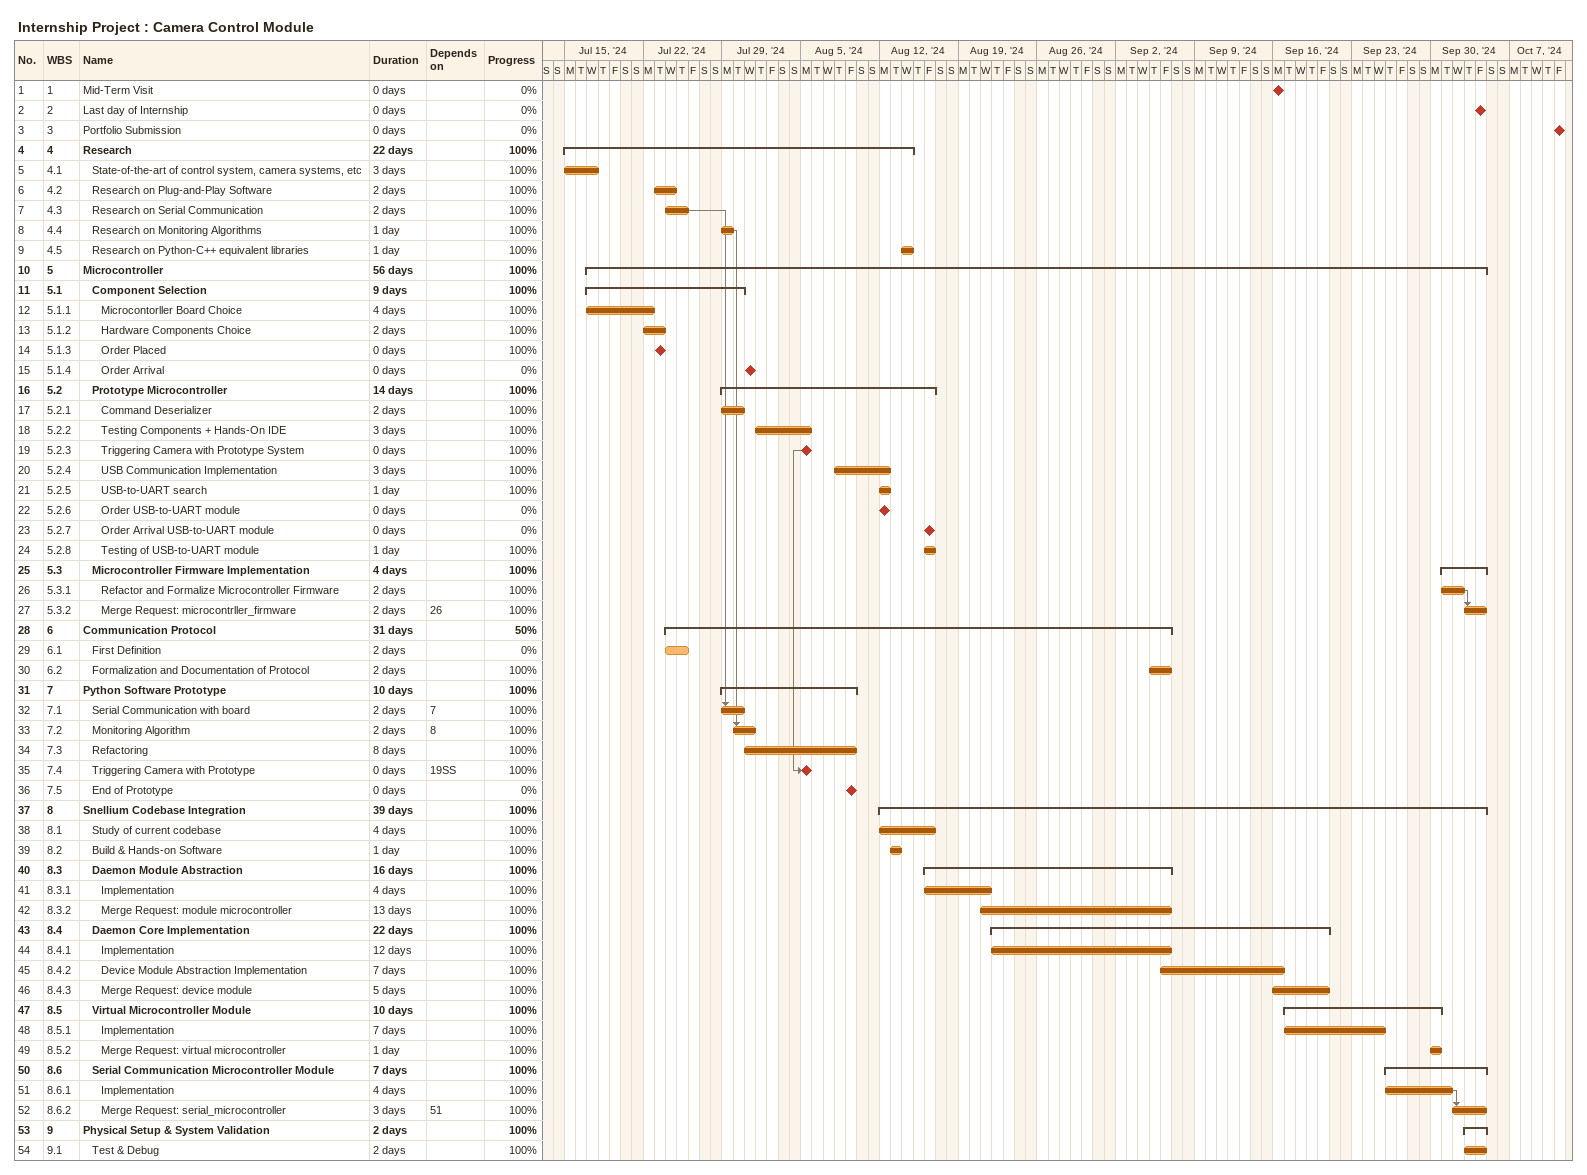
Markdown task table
Internship Project : Camera Control Module

| ID | WBS | Task | Duration | Start | Finish | Predecessors | % complete |
|---|---|---|---|---|---|---|---|
| 1 | 1 | Mid-Term Visit | 0d | 2024-09-16 | 2024-09-16 |  | 0 |
| 2 | 2 | Last day of Internship | 0d | 2024-10-04 | 2024-10-04 |  | 0 |
| 3 | 3 | Portfolio Submission | 0d | 2024-10-11 | 2024-10-11 |  | 0 |
| 4 | 4 | **Research** | 22d | 2024-07-15 | 2024-08-14 |  | 100 |
| 5 | 4.1 | State-of-the-art of control system, camera systems, etc | 3d | 2024-07-15 | 2024-07-17 |  | 100 |
| 6 | 4.2 | Research on Plug-and-Play Software | 2d | 2024-07-23 | 2024-07-24 |  | 100 |
| 7 | 4.3 | Research on Serial Communication | 2d | 2024-07-24 | 2024-07-25 |  | 100 |
| 8 | 4.4 | Research on Monitoring Algorithms | 1d | 2024-07-29 | 2024-07-29 |  | 100 |
| 9 | 4.5 | Research on Python-C++ equivalent libraries | 1d | 2024-08-14 | 2024-08-14 |  | 100 |
| 10 | 5 | **Microcontroller** | 56d | 2024-07-17 | 2024-10-04 |  | 100 |
| 11 | 5.1 | **Component Selection** | 9d | 2024-07-17 | 2024-07-30 |  | 100 |
| 12 | 5.1.1 | Microcontorller Board Choice | 4d | 2024-07-17 | 2024-07-22 |  | 100 |
| 13 | 5.1.2 | Hardware Components Choice | 2d | 2024-07-22 | 2024-07-23 |  | 100 |
| 14 | 5.1.3 | Order Placed | 0d | 2024-07-23 | 2024-07-23 |  | 100 |
| 15 | 5.1.4 | Order Arrival | 0d | 2024-07-31 | 2024-07-31 |  | 0 |
| 16 | 5.2 | **Prototype Microcontroller** | 14d | 2024-07-29 | 2024-08-16 |  | 100 |
| 17 | 5.2.1 | Command Deserializer | 2d | 2024-07-29 | 2024-07-30 |  | 100 |
| 18 | 5.2.2 | Testing Components + Hands-On IDE | 3d | 2024-08-01 | 2024-08-05 |  | 100 |
| 19 | 5.2.3 | Triggering Camera with Prototype System | 0d | 2024-08-05 | 2024-08-05 |  | 100 |
| 20 | 5.2.4 | USB Communication Implementation | 3d | 2024-08-08 | 2024-08-12 |  | 100 |
| 21 | 5.2.5 | USB-to-UART search | 1d | 2024-08-12 | 2024-08-12 |  | 100 |
| 22 | 5.2.6 | Order USB-to-UART module | 0d | 2024-08-12 | 2024-08-12 |  | 0 |
| 23 | 5.2.7 | Order Arrival USB-to-UART module | 0d | 2024-08-16 | 2024-08-16 |  | 0 |
| 24 | 5.2.8 | Testing of USB-to-UART module | 1d | 2024-08-16 | 2024-08-16 |  | 100 |
| 25 | 5.3 | **Microcontroller Firmware Implementation** | 4d | 2024-10-01 | 2024-10-04 |  | 100 |
| 26 | 5.3.1 | Refactor and Formalize Microcontroller Firmware | 2d | 2024-10-01 | 2024-10-02 |  | 100 |
| 27 | 5.3.2 | Merge Request: microcontrller_firmware | 2d | 2024-10-03 | 2024-10-04 | 26 | 100 |
| 28 | 6 | **Communication Protocol** | 31d | 2024-07-24 | 2024-09-06 |  | 50 |
| 29 | 6.1 | First Definition | 2d | 2024-07-24 | 2024-07-25 |  | 0 |
| 30 | 6.2 | Formalization and Documentation of Protocol | 2d | 2024-09-05 | 2024-09-06 |  | 100 |
| 31 | 7 | **Python Software Prototype** | 10d | 2024-07-29 | 2024-08-09 |  | 100 |
| 32 | 7.1 | Serial Communication with board | 2d | 2024-07-29 | 2024-07-30 | 7 | 100 |
| 33 | 7.2 | Monitoring Algorithm | 2d | 2024-07-30 | 2024-07-31 | 8 | 100 |
| 34 | 7.3 | Refactoring | 8d | 2024-07-31 | 2024-08-09 |  | 100 |
| 35 | 7.4 | Triggering Camera with Prototype | 0d | 2024-08-05 | 2024-08-05 | 19SS | 100 |
| 36 | 7.5 | End of Prototype | 0d | 2024-08-09 | 2024-08-09 |  | 0 |
| 37 | 8 | **Snellium Codebase Integration** | 39d | 2024-08-12 | 2024-10-04 |  | 100 |
| 38 | 8.1 | Study of current codebase | 4d | 2024-08-12 | 2024-08-16 |  | 100 |
| 39 | 8.2 | Build & Hands-on Software | 1d | 2024-08-13 | 2024-08-13 |  | 100 |
| 40 | 8.3 | **Daemon Module Abstraction** | 16d | 2024-08-16 | 2024-09-06 |  | 100 |
| 41 | 8.3.1 | Implementation | 4d | 2024-08-16 | 2024-08-21 |  | 100 |
| 42 | 8.3.2 | Merge Request: module microcontroller | 13d | 2024-08-21 | 2024-09-06 |  | 100 |
| 43 | 8.4 | **Daemon Core Implementation** | 22d | 2024-08-22 | 2024-09-20 |  | 100 |
| 44 | 8.4.1 | Implementation | 12d | 2024-08-22 | 2024-09-06 |  | 100 |
| 45 | 8.4.2 | Device Module Abstraction Implementation | 7d | 2024-09-06 | 2024-09-16 |  | 100 |
| 46 | 8.4.3 | Merge Request: device module | 5d | 2024-09-16 | 2024-09-20 |  | 100 |
| 47 | 8.5 | **Virtual Microcontroller Module** | 10d | 2024-09-17 | 2024-09-30 |  | 100 |
| 48 | 8.5.1 | Implementation | 7d | 2024-09-17 | 2024-09-25 |  | 100 |
| 49 | 8.5.2 | Merge Request: virtual microcontroller | 1d | 2024-09-30 | 2024-09-30 |  | 100 |
| 50 | 8.6 | **Serial Communication Microcontroller Module** | 7d | 2024-09-26 | 2024-10-04 |  | 100 |
| 51 | 8.6.1 | Implementation | 4d | 2024-09-26 | 2024-10-01 |  | 100 |
| 52 | 8.6.2 | Merge Request: serial_microcontroller | 3d | 2024-10-02 | 2024-10-04 | 51 | 100 |
| 53 | 9 | **Physical Setup & System Validation** | 2d | 2024-10-03 | 2024-10-04 |  | 100 |
| 54 | 9.1 | Test & Debug | 2d | 2024-10-03 | 2024-10-04 |  | 100 |
